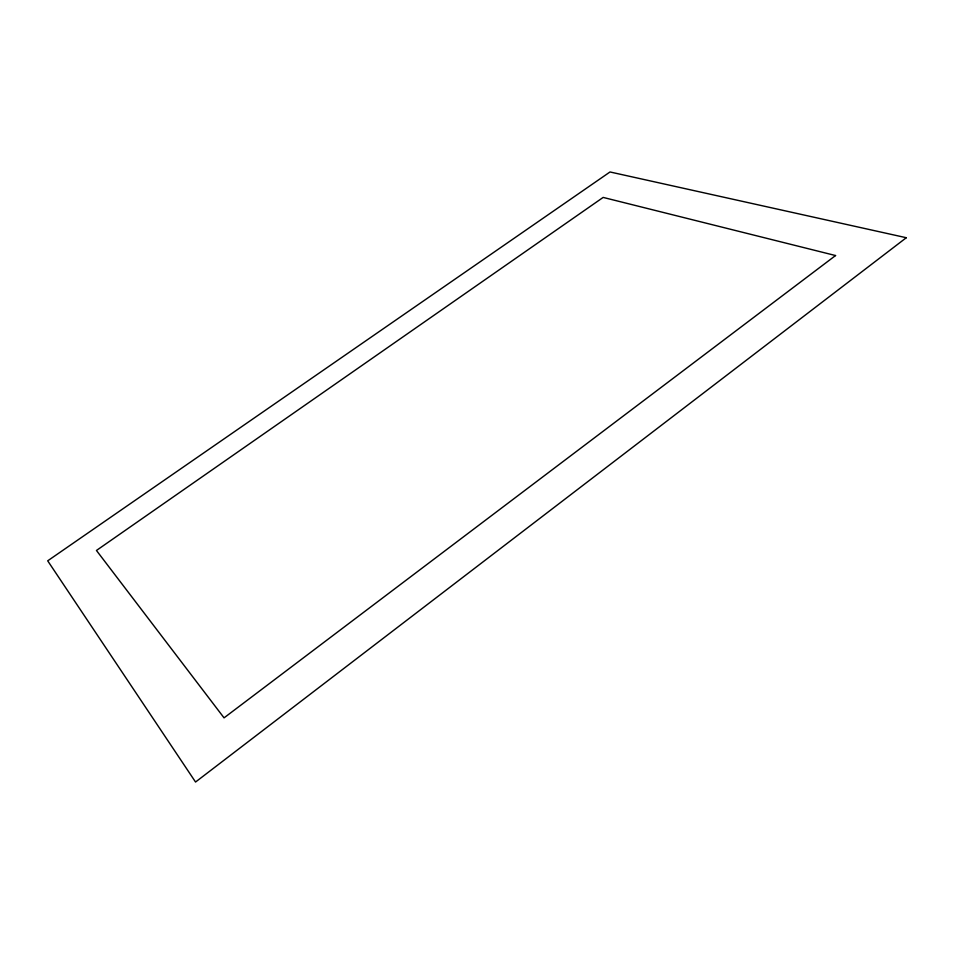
<?xml version="1.0" encoding="UTF-8"?>
<svg xmlns="http://www.w3.org/2000/svg" width="954" height="954" viewBox="0 0 954 954"><rect width="100%" height="100%" fill="white"/><g stroke="black" fill="none" stroke-linecap="round" stroke-linejoin="round"><path stroke-width="1.43" d="M906.3 237.725L195.546 782.03L47.7 560.821L610.011 171.97L906.3 237.725M835.561 255.541L224.047 717.861L96.449 550.47L603.155 197.418L835.561 255.541"/></g></svg>
